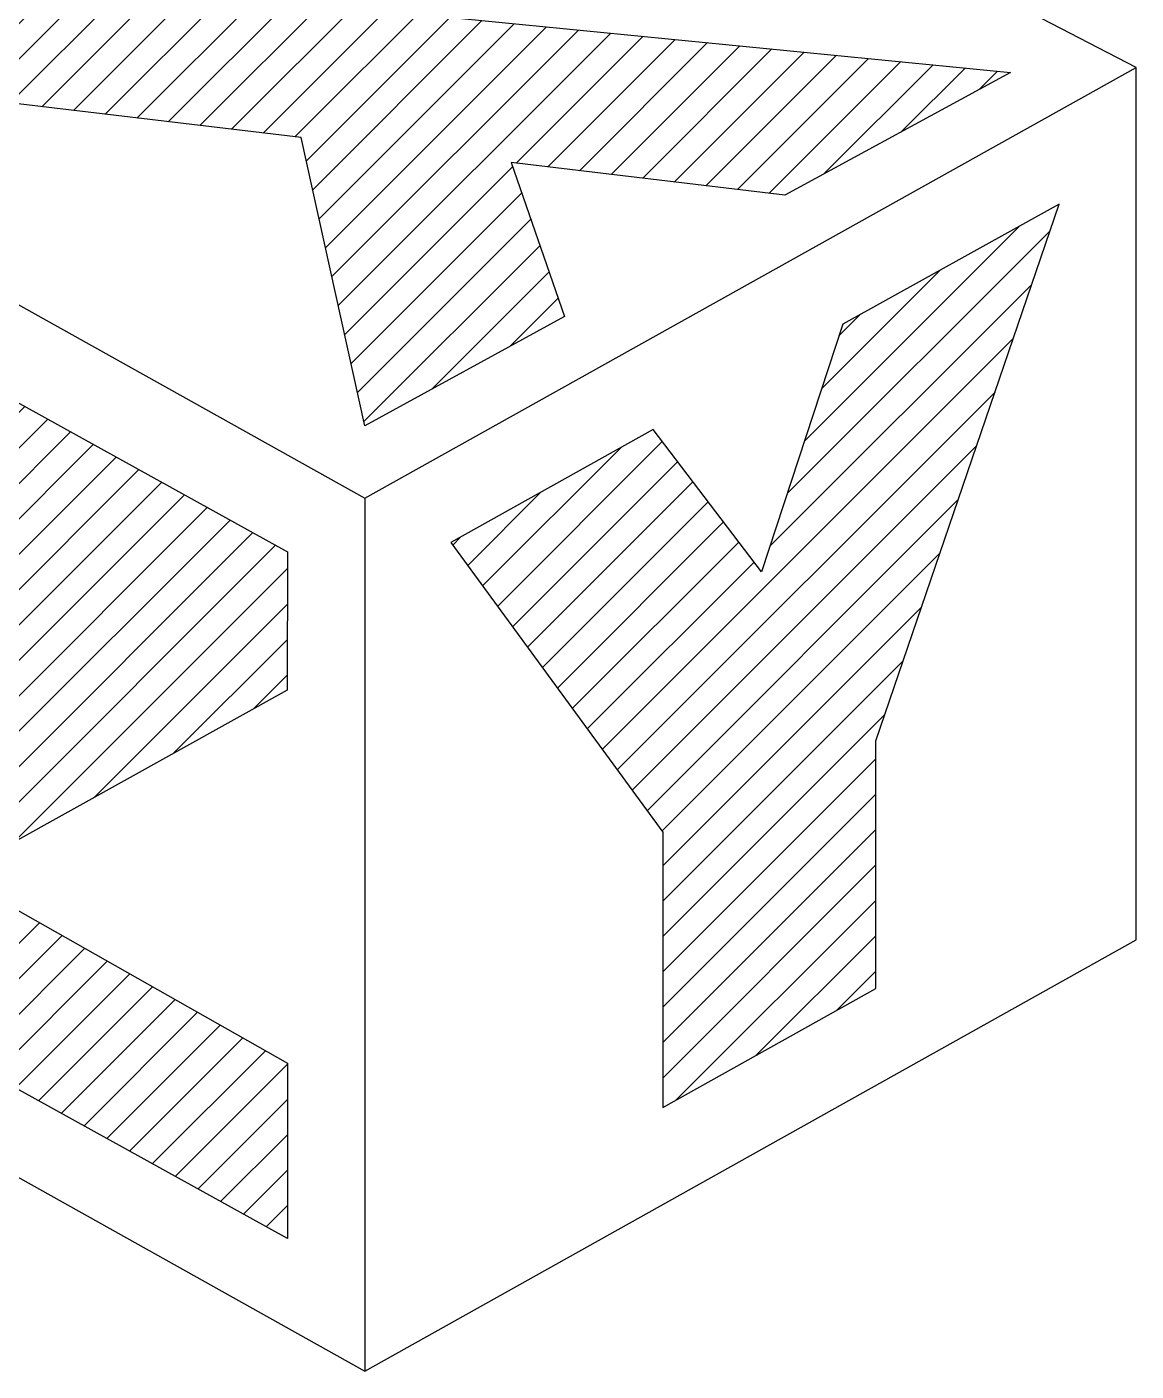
# Model space of a CAD drawing. Extents: x -266287 to 275962, y -324567 to 363765.
# Drawn here: x -78938 to -76123, y -249717 to -246305 of the extents above; entities that cross this region are included whole.
import ezdxf

# ---------------------------------------------------------------- set-up
doc = ezdxf.new("R2010")
doc.units = 0
doc.header["$LTSCALE"] = 1000
doc.layers.get('0').update_dxf_attribs({"linetype": 'CONTINUOUS'})

msp = doc.modelspace()

# ---------------------------------------------------------------- hatches: boundary and pattern name
h = msp.add_hatch()
h.set_pattern_fill('ANSI31', color=256, scale=40, style=0)
h.set_pattern_definition([(45, (-250422.49, -352564.313), (-44.90128, 44.90128), [])])
h.paths.add_polyline_path([(-79863.53452, -246759.47687), (-79863.53452, -247222.87667), (-79090.55844, -247631.63725), (-79867.32412, -248061.10285), (-79867.32412, -248501.17935), (-78276.86134, -249380.85003), (-78276.86134, -248935.60589), (-79121.25424, -248457.73669), (-78277.34365, -247989.03145), (-78276.31012, -247638.04512)])
h.paths.add_polyline_path([(-77324.39579, -248349.59515), (-77324.39579, -249048.05566), (-76783.6536, -248746.37479), (-76783.6536, -248117.36126), (-76318.18675, -246754.99825), (-76867.64503, -247060.19926), (-77073.55839, -247688.58467), (-77349.02822, -247327.15971), (-77861.86514, -247614.27396)])
h.paths.add_polyline_path([(-77573.37284, -247040.42441), (-77708.76509, -246649.78503), (-77014.37165, -246732.46732), (-76442.07239, -246420.72063), (-77835.51016, -246284.0537), (-78090.48167, -245548.35356), (-78430.4437, -245730.35795), (-78318.85705, -246236.64918), (-79219.99068, -246148.24803), (-79722.66456, -246409.97194), (-78241.79027, -246586.32637), (-78080.6287, -247317.58234)])

# ---------------------------------------------------------------- linework, layer by layer
for points in [[(-78083.52258, -245391.98067), (-80037.71854, -246408.24939), (-78080.4909, -247501.48154), (-76123.19435, -246408.24939), (-78083.52258, -245391.98067)], [(-79722.66456, -246409.97194), (-79219.99068, -246148.24803), (-78318.85705, -246236.64918), (-78430.4437, -245730.35795), (-78090.48167, -245548.35356), (-77835.51016, -246284.0537), (-76442.07239, -246420.72063), (-77014.37165, -246732.46732), (-77708.76509, -246649.78503), (-77573.37284, -247040.42441), (-78080.6287, -247317.58234), (-78241.79027, -246586.32637), (-79722.66456, -246409.97194)], [(-80037.71854, -246408.24939), (-80037.71854, -248623.06682), (-78080.4909, -249717.36695), (-76123.19435, -248623.06682), (-76123.19435, -246408.24939)], [(-79863.53452, -247222.87667), (-79863.53452, -246759.47687), (-78276.31012, -247638.04512), (-78277.34365, -247989.03145), (-79121.25424, -248457.73669), (-78276.86134, -248935.60589), (-78276.86134, -249380.85003), (-79867.32412, -248501.17935), (-79867.32412, -248061.10285), (-79090.55844, -247631.63725), (-79863.53452, -247222.87667)], [(-77861.86514, -247614.27396), (-77324.39579, -248349.59515), (-77324.39579, -249048.05566), (-76783.6536, -248746.37479), (-76783.6536, -248117.36126), (-76318.18675, -246754.99825), (-76867.64503, -247060.19926), (-77073.55839, -247688.58467), (-77349.02822, -247327.15971), (-77861.86514, -247614.27396)], [(-78080.4909, -247501.48154), (-78080.4909, -249717.36695)]]:
    msp.add_lwpolyline(points)

doc.saveas('drawing.dxf')
